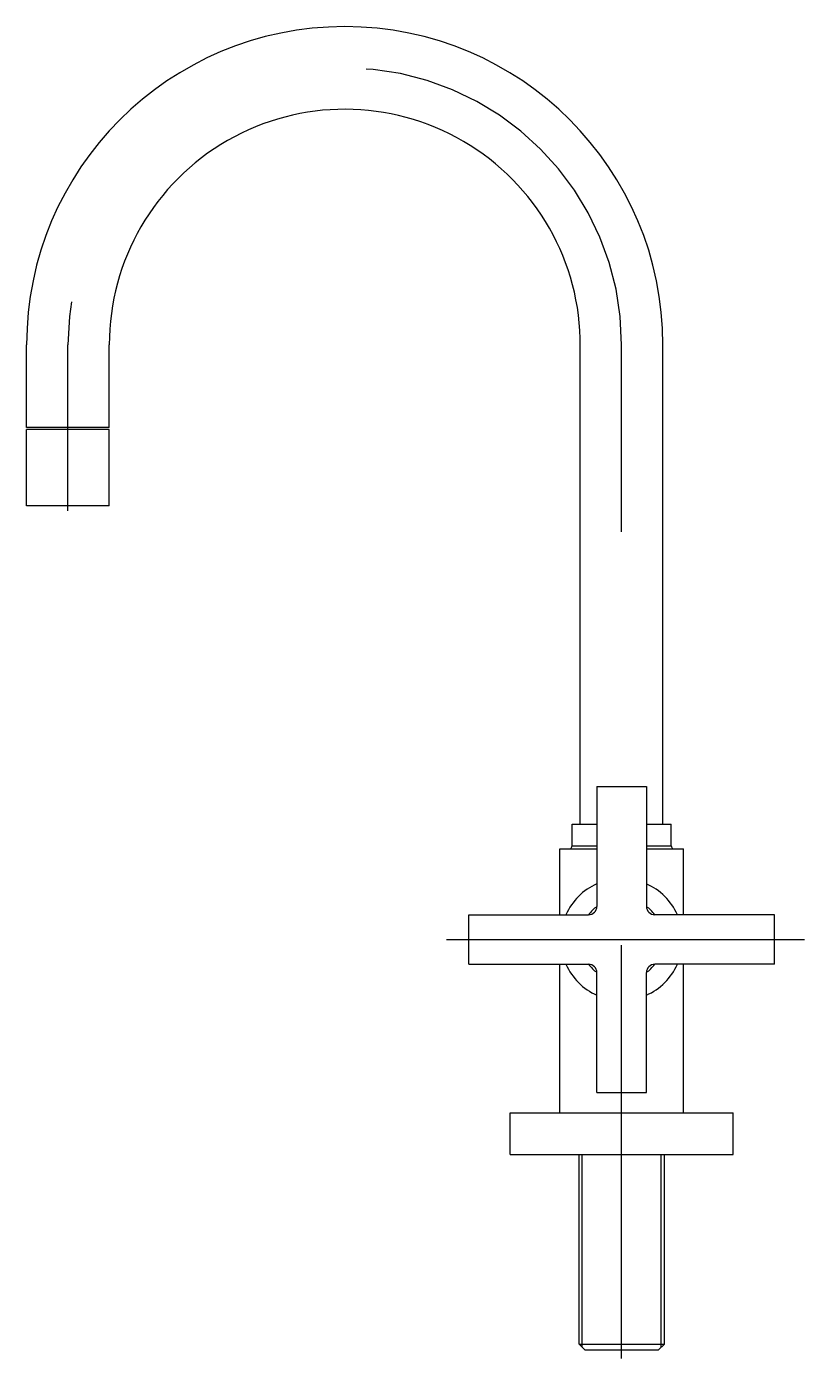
# Model space of a CAD drawing. Extents: x -801.644 to -801.456, y 0.587 to 0.909.
import ezdxf

# ---------------------------------------------------------------- set-up
doc = ezdxf.new("R2010")
doc.units = 0
doc.header["$LTSCALE"] = 0.2
doc.header["$MEASUREMENT"] = 0
doc.linetypes.add('AXES', pattern=[0.54, 0.3, -0.08, 0.08, -0.08])
doc.linetypes.add('CONTINU', pattern=[0])
doc.layers.get('0').update_dxf_attribs({"linetype": 'CONTINUOUS'})
doc.layers.add('DECA_EIXOS', color=5, linetype='AXES')

msp = doc.modelspace()

# ---------------------------------------------------------------- linework, layer by layer
at = {"linetype": 'CONTINU'}
for points in [[(-801.49014, 0.83185, 1), (-801.64414, 0.83185)], [(-801.51014, 0.83148, 1.003205), (-801.62414, 0.83185)], [(-801.51294, 0.70985, 0.414213), (-801.51214, 0.71065)], [(-801.48814, 0.71065, 0.414213), (-801.48734, 0.70985)], [(-801.50614, 0.70142, 0.185315), (-801.51361, 0.69395)], [(-801.48666, 0.69395, 0.185315), (-801.49414, 0.70142)], [(-801.50614, 0.69595, 0.071069), (-801.50814, 0.69395)], [(-801.50814, 0.69395, 0.414621), (-801.50614, 0.69595)], [(-801.49214, 0.69395, 0.071068), (-801.49414, 0.69595)], [(-801.49414, 0.69595, 0.414621), (-801.49214, 0.69395)], [(-801.51361, 0.68195, 0.185315), (-801.50614, 0.67447)], [(-801.50814, 0.68195, 0.071068), (-801.50614, 0.67995)], [(-801.50614, 0.67995, 0.414224), (-801.50814, 0.68195)], [(-801.49414, 0.67995, 0.071069), (-801.49214, 0.68195)], [(-801.49414, 0.67447, 0.185315), (-801.48666, 0.68195)], [(-801.49214, 0.68195, 0.414213), (-801.49414, 0.67995)]]:
    msp.add_lwpolyline(points, format="xyb", dxfattribs=at)
for points in [[(-801.64414, 0.81185), (-801.64414, 0.83185)], [(-801.62414, 0.81185), (-801.62414, 0.83185)], [(-801.51014, 0.71585), (-801.51014, 0.83148)], [(-801.49014, 0.71585), (-801.49014, 0.83185)], [(-801.64214, 0.81185), (-801.64414, 0.81185)], [(-801.62414, 0.81185), (-801.64414, 0.81185)], [(-801.64414, 0.79285), (-801.64414, 0.81135)], [(-801.62414, 0.81135), (-801.64414, 0.81135)], [(-801.62414, 0.79285), (-801.62414, 0.81135)], [(-801.62414, 0.79285), (-801.64414, 0.79285)], [(-801.50614, 0.72495), (-801.49414, 0.72495)], [(-801.50614, 0.72495), (-801.50614, 0.69595)], [(-801.49414, 0.72495), (-801.49414, 0.69595)], [(-801.51214, 0.71065), (-801.51214, 0.71585)], [(-801.51214, 0.71585), (-801.50614, 0.71585)], [(-801.49414, 0.71585), (-801.48814, 0.71585)], [(-801.48814, 0.71065), (-801.48814, 0.71585)], [(-801.51514, 0.70985), (-801.50614, 0.70985)], [(-801.51514, 0.69395), (-801.51514, 0.70985)], [(-801.51214, 0.71065), (-801.50614, 0.71065)], [(-801.49414, 0.71065), (-801.48814, 0.71065)], [(-801.49414, 0.70985), (-801.48514, 0.70985)], [(-801.48514, 0.69395), (-801.48514, 0.70985)], [(-801.53714, 0.68195), (-801.53714, 0.69395)], [(-801.53714, 0.69395), (-801.50814, 0.69395)], [(-801.46314, 0.69395), (-801.49214, 0.69395)], [(-801.46314, 0.68195), (-801.46314, 0.69395)], [(-801.53714, 0.68195), (-801.50814, 0.68195)], [(-801.51514, 0.64599), (-801.51514, 0.68195)], [(-801.46314, 0.68195), (-801.49214, 0.68195)], [(-801.48514, 0.64599), (-801.48514, 0.68195)], [(-801.50614, 0.65095), (-801.50614, 0.67995)], [(-801.49414, 0.65095), (-801.49414, 0.67995)], [(-801.50614, 0.65095), (-801.49414, 0.65095)], [(-801.52714, 0.63591), (-801.52714, 0.64599)], [(-801.52714, 0.64599), (-801.47314, 0.64599)], [(-801.47314, 0.63591), (-801.47314, 0.64599)], [(-801.52714, 0.63591), (-801.47314, 0.63591)], [(-801.51046, 0.59006), (-801.51046, 0.63591)], [(-801.50969, 0.58929), (-801.50969, 0.63591)], [(-801.49059, 0.58929), (-801.49059, 0.63591)], [(-801.48981, 0.59006), (-801.48981, 0.63591)], [(-801.51046, 0.59006), (-801.50908, 0.58869)], [(-801.51046, 0.59006), (-801.48981, 0.59006)], [(-801.49119, 0.58869), (-801.48981, 0.59006)], [(-801.50908, 0.58869), (-801.49119, 0.58869)]]:
    msp.add_lwpolyline(points, dxfattribs=at)
at = {"layer": 'DECA_EIXOS'}
msp.add_lwpolyline([(-801.50014, 0.83185, 1), (-801.63414, 0.83185)], format="xyb", dxfattribs=at)
for points in [[(-801.63414, 0.79171), (-801.63414, 0.83185)], [(-801.50014, 0.58659), (-801.50014, 0.83185)], [(-801.54256, 0.68795), (-801.45592, 0.68795)]]:
    msp.add_lwpolyline(points, dxfattribs=at)

doc.saveas('drawing.dxf')
